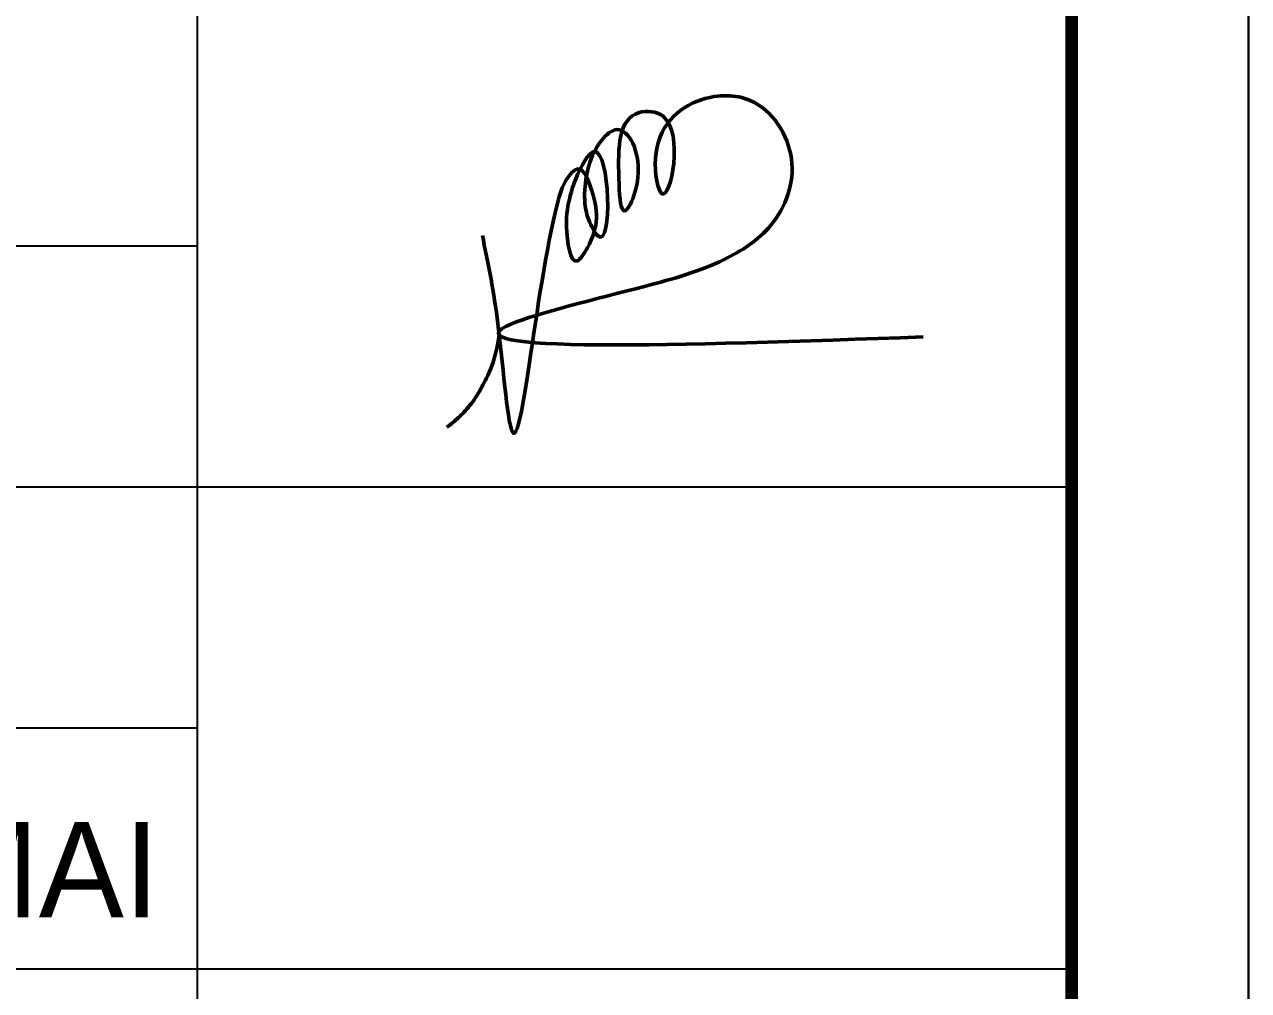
# Model space of a CAD drawing. Extents: x -2098986 to 943, y -1296280 to 73591.
# Drawn here: x -1805783 to -1803244, y -1279805 to -1277801 of the extents above; entities that cross this region are included whole.
import ezdxf
from ezdxf.enums import TextEntityAlignment as Align

# ---------------------------------------------------------------- set-up
doc = ezdxf.new("R2010")
doc.units = 0
doc.header["$LTSCALE"] = 150
for name, color, linetype, lineweight in [('05.Text', 253, 'Continuous', 18), ('11.Khung bo', 32, 'Continuous', 50), ('12.Khung', 36, 'Continuous', 25), ('A-CAT', 1, 'Continuous', 35)]:
    doc.layers.add(name, color=color, linetype=linetype, lineweight=lineweight)
doc.layers.add('Tpl_Bound', color=1, linetype='Continuous', plot=False)
doc.styles.add('VnAvantH', font='')
doc.styles.get('VnAvantH').set_extended_font_data('.VnAvantH')

# ---------------------------------------------------------------- blocks, each defined once
blk = doc.blocks.new('100')
at = {"layer": '11.Khung bo', "const_width": 26.7}
blk.add_lwpolyline([(1896212.6, -936839.9), (1901212.6, -936839.9), (1901212.6, -929840), (1896212.6, -929840)], close=True, dxfattribs=at)
blk.add_lwpolyline([(1896212.6, -936839.9), (1901212.6, -936839.9), (1901212.6, -929840), (1896212.6, -929840)], close=True, dxfattribs=at)
blk.add_lwpolyline([(1896212.6, -936839.9), (1901212.6, -936839.9), (1901212.6, -929840), (1896212.6, -929840)], close=True, dxfattribs=at)
at = {"layer": '12.Khung'}
for p, q in [((1899398.9, -929840), (1899398.9, -936839.9)), ((1899398.9, -929840), (1899398.9, -936839.9)), ((1899398.9, -929840), (1899398.9, -936839.9)), ((1896212.6, -932339.9), (1899398.9, -932339.9)), ((1896212.6, -932339.9), (1899398.9, -932339.9)), ((1896212.6, -932339.9), (1899398.9, -932339.9)), ((1896212.6, -932839.9), (1901212.6, -932839.9)), ((1896212.6, -932839.9), (1901212.6, -932839.9)), ((1896212.6, -932839.9), (1901212.6, -932839.9)), ((1896212.6, -933339.9), (1899398.9, -933339.9)), ((1896212.6, -933339.9), (1899398.9, -933339.9)), ((1896212.6, -933339.9), (1899398.9, -933339.9)), ((1896212.6, -933839.9), (1901212.6, -933839.9)), ((1896212.6, -933839.9), (1901212.6, -933839.9)), ((1896212.6, -933839.9), (1901212.6, -933839.9))]:
    blk.add_line(p, q, dxfattribs=at)
blk.add_lwpolyline([(1901579.2, -945939.8), (1901579.2, -916240.1), (1859579.6, -916240.1), (1859579.6, -945939.8)], close=True, dxfattribs=at)
blk.add_lwpolyline([(1901579.2, -945939.8), (1901579.2, -916240.1), (1859579.6, -916240.1), (1859579.6, -945939.8)], close=True, dxfattribs=at)
blk.add_lwpolyline([(1901579.2, -945939.8), (1901579.2, -916240.1), (1859579.6, -916240.1), (1859579.6, -945939.8)], close=True, dxfattribs=at)
at = {"layer": 'A-CAT', "lineweight": 50}
for points, knots in [([(1899990.4, -932318.7), (1900001.3, -932370.6), (1900027.1, -932493.2), (1900058.9, -932950.5), (1900105.9, -932365.1), (1900161.9, -932200.5), (1900195.8, -932169.4), (1900232.3, -932256.5), (1900232.2, -932308.1), (1900175.8, -932397), (1900160.2, -932293.5), (1900169.9, -932244.4), (1900185, -932193.1), (1900253, -932065.5), (1900261.6, -932381.6), (1900206.7, -932282.7), (1900200, -932238.2), (1900207.2, -932178.4), (1900225.9, -932131.1), (1900280.9, -932075.3), (1900335.7, -932175.9), (1900277.8, -932306.7), (1900271.4, -932162.3), (1900272.3, -932055.9), (1900417.4, -932063.8), (1900368.6, -932306.3), (1900333.4, -932112.2), (1900422.1, -932026.7), (1900569.5, -932024.2), (1900656.6, -932157.5), (1900604.8, -932301.8), (1900476.2, -932383.4), (1900301.9, -932431.9), (1899731.2, -932570.1), (1900402, -932546.5), (1900904.2, -932528.8)], [0, 0, 0, 0, 173.654326, 410.0594, 905.733214, 957.272638, 976.225231, 1020.995432, 1148.421064, 1183.420104, 1257.964789, 1321.970555, 1360.953316, 1427.990788, 1604.025885, 1637.812916, 1692.216908, 1749.224367, 1811.06646, 1850.728012, 1945.728446, 2036.744009, 2104.815891, 2246.998822, 2297.099344, 2457.709886, 2532.510233, 2688.249109, 2788.006771, 2936.314904, 3080.376331, 3200.655915, 3374.559027, 3660.96933, 4514.509209, 4514.509209, 4514.509209, 4514.509209]), ([(1899916.6, -932716.4), (1899924.8, -932710.1), (1899942, -932696.6), (1899961.5, -932675.3), (1899978.6, -932652.4), (1899993.7, -932624.7), (1900014.9, -932583), (1900021.5, -932547.1), (1900025.5, -932525.5)], [0, 0, 0, 0, 30.902673, 65.501045, 86.127803, 116.680761, 160.088121, 225.514279, 225.514279, 225.514279, 225.514279])]:
    blk.add_open_spline(points, degree=3, knots=knots, dxfattribs=at)
at = {"layer": '05.Text', "style": 'VnAvantH'}
blk.add_text('KTS.nguyÔn tuyÕt mai', height=197.998, dxfattribs=at).set_placement((1899320.6, -933733.2), align=Align.RIGHT)

msp = doc.modelspace()

# ---------------------------------------------------------------- linework, layer by layer
at = {"layer": 'Tpl_Bound', "color": 1}
msp.add_lwpolyline([(-1845244.4, -1291860), (-1845244.4, -1262160), (-1803244.4, -1262160), (-1803244.4, -1291860)], close=True, dxfattribs=at)

# ---------------------------------------------------------------- block references
at = {"layer": '05.Text', "xscale": 1.000009185772931, "yscale": 1.000009185772931, "zscale": 1.000009185772931}
msp.add_blockref('100', (-3704841.1, -345911.5), dxfattribs=at)

doc.saveas('drawing.dxf')
